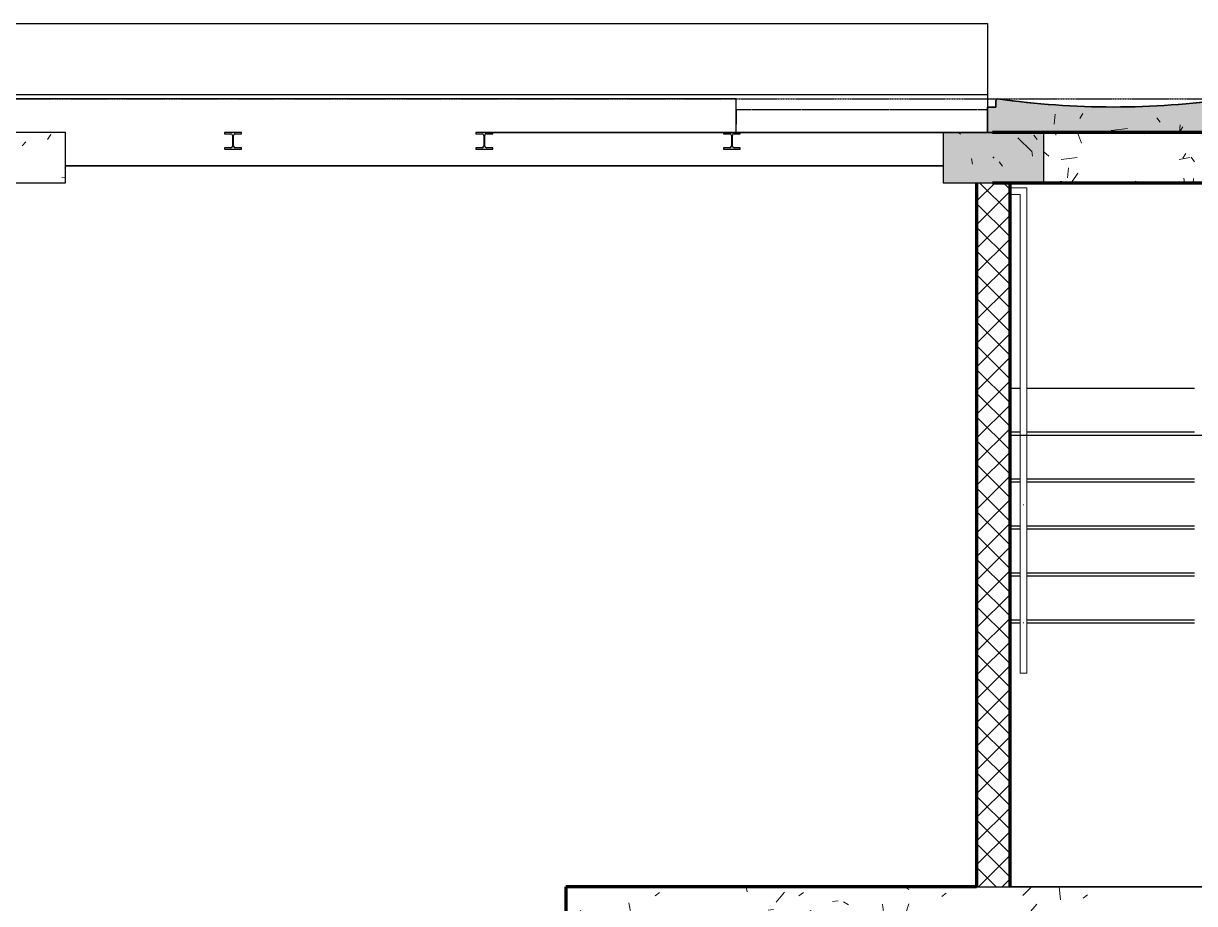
# Model space of a CAD drawing. Header units: millimetres. Extents: x -4391136 to -1798569, y -886572 to -291056.
# Drawn here: x -2130345 to -2123360, y -360033 to -354783 of the extents above; entities that cross this region are included whole.
import ezdxf

# ---------------------------------------------------------------- set-up
doc = ezdxf.new("R2010")
doc.units = ezdxf.units.MM
doc.linetypes.add('Xref-C-1-PP17-AR-2214-01-B$0$DPA_Grid _ Level 100', pattern=[10, 5.5, -1.6, 1.3, -1.6])
doc.linetypes.add('Xref-C-1-PP17-AR-2214-01-B$0$Hidden', pattern=[7.143800000000001, 4.7625, -2.3813])
doc.layers.add('000 - 0_HIDE_OBJ_FRAMING_DEF_DIMS', color=250, linetype='Continuous', plot=False)
for name, color, linetype in [('000 - CONCRETE_COL_CUT_COLOR_1', 1, 'Continuous'), ('000 - CONCRETE_COL_HATCH_', 251, 'Continuous'), ('000 - CONCRETE_COL_WIPEOUT_', 250, 'Continuous'), ('000 - EXISTING_COLUMN_CUT_COLOR_5', 5, 'Continuous'), ('000 - EXISTING_CONCRETE_CUT_COLOR_5', 5, 'Continuous'), ('000 - EXISTING_PRECAST_CUT_COLOR_4', 4, 'Continuous'), ('_PP-Dim', 1, 'Continuous'), ('Xref-C-1-PP17-AR-2214-01-B$0$A-COLS', 251, 'Continuous'), ('Xref-C-1-PP17-AR-2214-01-B$0$A-COLS-E', 251, 'Continuous'), ('Xref-C-1-PP17-AR-2214-01-B$0$A-DETL-MBND', 251, 'Xref-C-1-PP17-AR-2214-01-B$0$Hidden'), ('Xref-C-1-PP17-AR-2214-01-B$0$A-FLOR-E', 251, 'Continuous'), ('Xref-C-1-PP17-AR-2214-01-B$0$A-FLOR-HRAL', 251, 'Continuous'), ('Xref-C-1-PP17-AR-2214-01-B$0$A-GLAZ-CURT', 251, 'Continuous'), ('Xref-C-1-PP17-AR-2214-01-B$0$A-ROOF', 251, 'Continuous'), ('Xref-C-1-PP17-AR-2214-01-B$0$A-ROOF-OTLN', 251, 'Continuous'), ('Xref-C-1-PP17-AR-2214-01-B$0$A-Wall', 251, 'Continuous'), ('Xref-C-1-PP17-AR-2214-01-B$0$A-WALL-PATT', 251, 'Continuous'), ('Xref-C-1-PP17-AR-2214-01-B$0$I-WALL-E', 251, 'Continuous'), ('Xref-C-1-PP17-AR-2214-01-B$0$S-BEAM', 251, 'Continuous'), ('Xref-C-1-PP17-AR-2214-01-B$0$S-COLS', 251, 'Continuous'), ('Xref-C-1-PP17-AR-2214-01-B$0$S-COLS-E', 251, 'Continuous'), ('Xref-C-1-PP17-AR-2214-01-B$0$S-STRS-E', 251, 'Continuous'), ('Xref-C-1-PP17-AR-2214-01-B$0$WALL-E', 251, 'Continuous')]:
    doc.layers.add(name, color=color, linetype=linetype)

# ---------------------------------------------------------------- blocks, each defined once
blk = doc.blocks.new('Xref-C-1-PP17-AR-2214-01-B$0$DPA_Curved type B - Curved Type B-V74-ENTRANCE 2 - LOWER ROOF FLOOR PLAN01-flat-3')
at = {"layer": 'Xref-C-1-PP17-AR-2214-01-B$0$A-GLAZ-CURT'}
for p, q in [((0, -750), (0, 750)), ((0, 750), (0, -750))]:
    blk.add_line(p, q, dxfattribs=at)
blk = doc.blocks.new('Xref-C-1-PP17-AR-2214-01-B$0$DPA_Curved type A - Curved Type A-31239844-ENTRANCE 2 - LOWER ROOF FLOOR PLAN01-flat-1')
at = {"layer": 'Xref-C-1-PP17-AR-2214-01-B$0$A-GLAZ-CURT', "lineweight": 9}
h = blk.add_hatch(dxfattribs=at)
h.set_pattern_fill('ACET-2D-FP_34', color=256, angle=90, style=0, pattern_type=2)
h.set_pattern_definition([(49.99999999999999, (2739942.745000001, 506333.3970000008), (-459.0337474724126, 385.1750482020262), [76.2, -838.2]), (355, (2739942.745000001, 506333.3970000008), (65.28252745750682, 746.1827032957547), [60.96000000000002, -670.5600000000001]), (100.451, (2740003.473000001, 506328.0840000007), (-693.3830033246076, -127.8976821547151), [64.76000000000005, -712.3600000000005]), (46.18400000000002, (2739942.745000001, 506536.5970000007), (-648.57248621923, 622.3064181256742), [114.3, -1257.299999999999]), (96.63599999999998, (2740033.104, 506522.5830000007), (-1050.534318683824, -122.2199233656637), [97.14000000000117, -1068.540000000013]), (351.184, (2739942.745000001, 506536.5970000007), (172.1971373415032, 1110.274966525139), [91.44000000000007, -1005.840000000001]), (21.00000000000002, (2740044.345000001, 506485.7970000007), (-214.7433929342338, 559.4256646482162), [76.20000000000027, -838.2000000000031]), (326, (2740044.345000001, 506485.7970000007), (418.8539380654042, 620.9765000836201), [60.95999999999974, -670.559999999997]), (71.45100000000002, (2740094.883, 506451.7080000007), (-668.4524660190125, 224.2969172171013), [64.75999999999986, -712.3599999999984]), (37.50000000000001, (2739942.745000001, 506333.3970000008), (-158.7692420154775, 206.9121046213362), [33.528, -628.904, 33.528, -1320.292]), (37.50000000000001, (2739942.745000001, 506333.3970000008), (-158.7692420154775, 206.9121046213362), [-695.96, -647.192, 33.528, -639.572]), (7.499999999999995, (2739942.745000001, 506333.3970000008), (-47.30360574389218, 359.3065578758988), [33.52799999999999, -354.5839999999999, 33.52799999999999, -870.204]), (7.499999999999995, (2739942.745000001, 506333.3970000008), (-47.30360574389218, 359.3065578758988), [-421.64, -613.6639999999999, 33.52799999999999, -223.012]), (327.5, (2739716.177, 506333.3970000008), (146.1911639370438, 229.474161533996), [33.52800000000036, -220.4720000000024, -1844.04000000002]), (327.5, (2739716.177, 506333.3970000008), (146.1911639370438, 229.474161533996), [-254.0000000000028, 33.52800000000036, -758.9520000000082, -1051.560000000011]), (327.5, (2739716.177, 506333.3970000008), (146.1911639370438, 229.474161533996), [-1046.480000000011, 33.52800000000036, -1018.032000000011]), (317.5, (2739614.577000001, 506333.3970000008), (321.0978918266118, 350.4168590258025), [33.52799999999964, -296.6719999999968, 33.52799999999964, -1239.519999999987]), (317.5, (2739614.577000001, 506333.3970000008), (321.0978918266118, 350.4168590258025), [-363.7279999999961, -492.7599999999947, 33.52799999999964, -713.2319999999922])])
h.paths.add_polyline_path([(-150.000000002794, -728.9238999779336), (-150.000000002794, -750.0000000005239), (-2.793967723846436e-09, -750.0000000005239), (-2.793967723846436e-09, 749.9999999995343), (-150.000000002794, 749.9999999995343), (-150.000000002794, 700.0000000001164), (-190.0000000032596, 700.0000000001164), (-200.000000002794, 689.9999999992433), (-173.054624767974, 460.8418313420843), (-156.8637420539744, 230.6736866612919), (-151.4628356266767, -1.629814505577087e-09), (-156.8637420539744, -230.6736866644351), (-173.054624767974, -460.8418313452275), (-200.000000002794, -690.0000000023865), (-190.0000000032596, -700.0000000001746), (-150.000000002794, -700.0000000001746)])
at = {"layer": 'Xref-C-1-PP17-AR-2214-01-B$0$A-GLAZ-CURT', "lineweight": 35}
for p, q in [((-190, 700.0000000005821), (-200, 689.9999999997672)), ((-150, 700.0000000005821), (-190, 700.0000000005821)), ((0, 750), (-150, 750)), ((-150, 750), (-150, 700.0000000005821)), ((0, -750), (0, 750)), ((-200, -690.0000000018626), (-190, -699.999999999709)), ((-190, -699.999999999709), (-150, -699.999999999709)), ((-150, -699.999999999709), (-150, -750)), ((-150, -750), (0, -750))]:
    blk.add_line(p, q, dxfattribs=at)
blk.add_arc((-5080.220649064053, -4.656612873077393e-10), 4928.757813440439, 351.9524601037301, 8.047539896269834, dxfattribs=at)
blk = doc.blocks.new('Xref-C-1-PP17-AR-2214-01-B$0$DPA-AR_Rectangular - 300x600-29835788-ENTRANCE 2 - LOWER ROOF FLOOR PLAN01-flat-1')
at = {"layer": 'Xref-C-1-PP17-AR-2214-01-B$0$A-COLS-E', "lineweight": 9}
h = blk.add_hatch(dxfattribs=at)
h.set_pattern_fill('ACET-2D-FP_32', color=256, style=0, pattern_type=2)
h.set_pattern_definition([(49.99999999999999, (2739792.745, 507048.947), (-459.0337474724126, 385.1750482020263), [76.2, -838.2]), (355, (2739792.745, 507048.947), (65.2825274575068, 746.1827032957545), [60.96, -670.56]), (100.451, (2739853.473, 507043.634), (-693.3830033246074, -127.8976821547151), [64.76000000000003, -712.3600000000004]), (46.184, (2739792.745, 507252.1470000001), (-648.5724862192296, 622.3064181256746), [114.3, -1257.299999999999]), (96.63599999999998, (2739883.104, 507238.133), (-1050.534318683824, -122.2199233656631), [97.14000000000112, -1068.540000000012]), (351.184, (2739792.745, 507252.1470000001), (172.1971373415032, 1110.274966525139), [91.44000000000005, -1005.840000000001]), (21, (2739894.345, 507201.347), (-214.7433929342337, 559.4256646482164), [76.20000000000026, -838.2000000000029]), (326, (2739894.345, 507201.347), (418.8539380654042, 620.9765000836203), [60.95999999999972, -670.5599999999969]), (71.45100000000001, (2739944.883, 507167.258), (-668.4524660190125, 224.2969172171013), [64.75999999999985, -712.3599999999983]), (37.50000000000001, (2739792.745, 507048.947), (-158.7692420154774, 206.9121046213362), [33.528, -628.904, 33.528, -1320.292]), (37.50000000000001, (2739792.745, 507048.947), (-158.7692420154774, 206.9121046213362), [-695.96, -647.192, 33.528, -639.572]), (7.499999999999999, (2739792.745, 507048.947), (-47.30360574389223, 359.3065578758984), [33.528, -354.584, 33.528, -870.204]), (7.499999999999999, (2739792.745, 507048.947), (-47.30360574389223, 359.3065578758984), [-421.64, -613.664, 33.528, -223.012]), (327.5, (2739566.177, 507048.947), (146.1911639370438, 229.474161533996), [33.52800000000035, -220.4720000000024, 33.52800000000035, -1810.512000000019]), (327.5, (2739566.177, 507048.947), (146.1911639370438, 229.474161533996), [-287.5280000000031, -758.9520000000081, 33.52800000000035, -1018.032000000011]), (317.5, (2739464.577, 507048.947), (321.0978918266117, 350.4168590258024), [33.52799999999964, -296.6719999999968, 33.52799999999964, -1239.519999999987]), (317.5, (2739464.577, 507048.947), (321.0978918266117, 350.4168590258024), [-363.7279999999961, -492.7599999999948, 33.52799999999964, -713.2319999999924])])
h.paths.add_polyline_path([(-146.0658761691302, -300.0000000005239), (10.4625947070308, -300.0000000005239), (149.9999999967404, -300.0000000005239), (149.9999999967404, 299.9999999994761), (-150.0000000032596, 299.9999999994761), (-150.0000000032596, -300.0000000005239)])
at = {"layer": 'Xref-C-1-PP17-AR-2214-01-B$0$A-COLS'}
for p, q in [((150, 300), (-150, 300)), ((-150, 300), (-150, -300)), ((150, -300), (150, 300)), ((-150, -300), (150, -300))]:
    blk.add_line(p, q, dxfattribs=at)
blk = doc.blocks.new('Xref-C-1-PP17-AR-2214-01-B$0$H-Wide Flange-Column - H100x100x17_2-V91-ENTRANCE 2 - LOWER ROOF FLOOR PLAN01-flat-1')
at = {"layer": 'Xref-C-1-PP17-AR-2214-01-B$0$S-COLS-E', "lineweight": 9}
h = blk.add_hatch(dxfattribs=at)
h.set_pattern_fill('ACET-2D-FP_48', color=256, angle=269.9999999999411, style=0, pattern_type=2)
h.set_pattern_definition([(44.99999999994104, (2739892.745000527, 511583.7629971809), (-251.4471713896776, 251.4471713901951), []), (44.99999999994104, (2739892.745000527, 511964.7629971809), (-251.4471713896776, 251.4471713901951), [])])
h.paths.add_polyline_path([(41.99999999720603, -50.00000000058208), (49.99999999720603, -50.00000000058208), (49.99999999720603, 49.99999999941792), (41.99999999720603, 49.99999999941792), (41.99999999720603, 12.99999999941792), (39.07106780912727, 5.928932187554892), (31.99999999720603, 2.999999999417923), (-32.00000000279397, 2.999999999476131), (-39.07106781471521, 5.9289321876131), (-42.00000000279397, 12.99999999947613), (-42.00000000279397, 49.99999999947613), (-50.00000000279397, 49.99999999953434), (-50.00000000279397, -50.00000000046566), (-42.00000000279397, -50.00000000052387), (-42.00000000279397, -13.00000000052387), (-39.07106781471521, -5.928932188660838), (-32.00000000279397, -3.000000000523869), (31.99999999720603, -3.000000000582077), (39.07106780912727, -5.928932188719045), (41.99999999720603, -13.00000000058208)])
at = {"layer": 'Xref-C-1-PP17-AR-2214-01-B$0$S-COLS'}
for p, q in [((-42, 50.00000000005821), (-50, 50.00000000005821)), ((-50, 50.00000000005821), (-50, -49.99999999994179)), ((-42, 13.00000000005821), (-42, 50.00000000005821)), ((32, 2.999999999941792), (-32, 3.000000000058208)), ((50, 49.99999999994179), (42, 49.99999999994179)), ((42, 49.99999999994179), (42, 12.99999999994179)), ((50, -50.00000000005821), (50, 49.99999999994179)), ((-50, -49.99999999994179), (-42, -49.99999999994179)), ((-42, -49.99999999994179), (-42, -12.99999999994179)), ((-32, -2.999999999941792), (32, -3.000000000058208)), ((42, -13.00000000005821), (42, -50.00000000005821)), ((42, -50.00000000005821), (50, -50.00000000005821))]:
    blk.add_line(p, q, dxfattribs=at)
for centre, radius, start, end in [((-32, 13.00000000005821), 9.999999999999991, 180, 270), ((32, 12.99999999994179), 10.00000000000001, 270, 0), ((-32, -12.99999999994179), 10.00000000000001, 90, 180), ((32, -13.00000000005821), 9.999999999999991, 0, 90)]:
    blk.add_arc(centre, radius, start, end, dxfattribs=at)
blk = doc.blocks.new('Xref-C-1-PP17-AR-2214-01-B$0$H-Wide Flange-Column - H100x100x17_2-V90-ENTRANCE 2 - LOWER ROOF FLOOR PLAN01-flat-1')
at = {"layer": 'Xref-C-1-PP17-AR-2214-01-B$0$S-COLS-E', "lineweight": 9}
h = blk.add_hatch(dxfattribs=at)
h.set_pattern_fill('ACET-2D-FP_47', color=256, angle=89.99999999993955, style=0, pattern_type=2)
h.set_pattern_definition([(44.99999999993954, (2739892.745000537, 508608.7629971096), (-251.447171389671, 251.4471713902016), []), (44.99999999993954, (2739892.745000537, 508989.7629971096), (-251.447171389671, 251.4471713902017), [])])
h.paths.add_polyline_path([(41.99999999674037, -50.00000000052387), (49.99999999674037, -50.00000000058208), (49.99999999674037, 49.99999999941792), (41.99999999674037, 49.99999999941792), (41.99999999674037, 12.99999999947613), (39.07106780866161, 5.9289321876131), (31.99999999674037, 2.999999999476131), (-32.00000000325963, 2.999999999534339), (-39.07106781518087, 5.928932187671307), (-42.00000000325963, 12.99999999953434), (-42.00000000325963, 49.99999999953434), (-50.00000000325963, 49.99999999953434), (-50.00000000325963, -50.00000000046566), (-42.00000000325963, -50.00000000046566), (-42.00000000325963, -13.00000000046566), (-39.07106781518087, -5.92893218860263), (-32.00000000325963, -3.000000000465661), (31.99999999674037, -3.000000000523869), (39.07106780866161, -5.928932188660838), (41.99999999674037, -13.00000000052387)])
at = {"layer": 'Xref-C-1-PP17-AR-2214-01-B$0$S-COLS'}
for p, q in [((-50, 50.00000000005821), (-50, -49.99999999994179)), ((-42, 50.00000000005821), (-50, 50.00000000005821)), ((-42, 13.00000000005821), (-42, 50.00000000005821)), ((32, 2.999999999941792), (-32, 3.000000000058208)), ((50, 49.99999999994179), (42, 49.99999999994179)), ((42, 49.99999999994179), (42, 12.99999999994179)), ((50, -50.00000000005821), (50, 49.99999999994179)), ((-50, -49.99999999994179), (-42, -49.99999999994179)), ((-42, -49.99999999994179), (-42, -12.99999999994179)), ((-32, -2.999999999941792), (32, -3.000000000058208)), ((42, -13.00000000005821), (42, -50.00000000005821)), ((42, -50.00000000005821), (50, -50.00000000005821))]:
    blk.add_line(p, q, dxfattribs=at)
for centre, radius, start, end in [((-32, 13.00000000005821), 9.99999999999999, 180, 270), ((32, 12.99999999994179), 10.00000000000001, 270, 0), ((-32, -12.99999999994179), 10.00000000000001, 90, 180), ((32, -13.00000000005821), 9.99999999999999, 0, 90)]:
    blk.add_arc(centre, radius, start, end, dxfattribs=at)
blk = doc.blocks.new('Xref-C-1-PP17-AR-2214-01-B$0$H-Wide Flange-Column - H100x100x17_2-V89-ENTRANCE 2 - LOWER ROOF FLOOR PLAN01-flat-1')
at = {"layer": 'Xref-C-1-PP17-AR-2214-01-B$0$S-COLS-E', "lineweight": 9}
h = blk.add_hatch(dxfattribs=at)
h.set_pattern_fill('ACET-2D-FP_46', color=256, angle=89.99999999994053, style=0, pattern_type=2)
h.set_pattern_definition([(44.99999999994052, (2739892.74500053, 510085.1369971559), (-251.4471713896752, 251.4471713901974), []), (44.99999999994052, (2739892.74500053, 510466.1369971559), (-251.4471713896752, 251.4471713901974), [])])
h.paths.add_polyline_path([(41.99999999720603, -50.00000000058208), (49.99999999720603, -50.00000000058208), (49.99999999720603, 49.99999999941792), (41.99999999720603, 49.99999999941792), (41.99999999720603, 12.99999999941792), (39.07106780912727, 5.928932187554892), (31.99999999720603, 2.999999999417923), (-32.00000000279397, 2.999999999534339), (-39.07106781471521, 5.928932187671307), (-42.00000000279397, 12.99999999953434), (-42.00000000279397, 49.99999999953434), (-50.00000000279397, 49.99999999953434), (-50.00000000279397, -50.00000000046566), (-42.00000000279397, -50.00000000046566), (-42.00000000279397, -13.00000000046566), (-39.07106781471521, -5.92893218860263), (-32.00000000279397, -3.000000000465661), (31.99999999720603, -3.000000000582077), (39.07106780912727, -5.928932188719045), (41.99999999720603, -13.00000000058208)])
at = {"layer": 'Xref-C-1-PP17-AR-2214-01-B$0$S-COLS'}
for p, q in [((-50, 50.00000000005821), (-50, -49.99999999994179)), ((-42, 50.00000000005821), (-50, 50.00000000005821)), ((-42, 13.00000000005821), (-42, 50.00000000005821)), ((32, 2.999999999941792), (-32, 3.000000000058208)), ((50, 49.99999999994179), (42, 49.99999999994179)), ((42, 49.99999999994179), (42, 12.99999999994179)), ((50, -50.00000000005821), (50, 49.99999999994179)), ((-50, -49.99999999994179), (-42, -49.99999999994179)), ((-42, -49.99999999994179), (-42, -12.99999999994179)), ((-32, -2.999999999941792), (32, -3.000000000058208)), ((42, -13.00000000005821), (42, -50.00000000005821)), ((42, -50.00000000005821), (50, -50.00000000005821))]:
    blk.add_line(p, q, dxfattribs=at)
for centre, radius, start, end in [((-32, 13.00000000005821), 9.99999999999999, 180, 270), ((32, 12.99999999994179), 10.00000000000001, 270, 0), ((-32, -12.99999999994179), 10.00000000000001, 90, 180), ((32, -13.00000000005821), 9.99999999999999, 0, 90)]:
    blk.add_arc(centre, radius, start, end, dxfattribs=at)
blk = doc.blocks.new('Xref-C-1-PP17-AR-2214-01-B$0$DPA_Curved type A - Curved Type A-V75-ENTRANCE 2 - LOWER ROOF FLOOR PLAN01-flat-1')
at = {"layer": 'Xref-C-1-PP17-AR-2214-01-B$0$A-GLAZ-CURT'}
for p, q in [((-127, 750), (-135.7571315360256, 750)), ((-135.7571315360256, 750), (-127, 750)), ((0, -750), (0, 750)), ((0, 750), (0, -750))]:
    blk.add_line(p, q, dxfattribs=at)
blk = doc.blocks.new('Xref-C-1-PP17-AR-2214-01-B$0$Handrail Type - Handrail_Internal_-V98-ENTRANCE 2 - LOWER ROOF FLOOR PLAN01-flat-1')
at = {"layer": 'Xref-C-1-PP17-AR-2214-01-B$0$A-FLOR-HRAL', "lineweight": 9}
for p, q in [((-2739612.744708745, -506848.9466707954), (-2739612.744708745, -506948.9466707954)), ((-2738137.744708745, -506848.9466707954), (-2739612.744708745, -506848.9466707954)), ((-2739572.744708746, -506888.9466707954), (-2739572.744708746, -506948.9466707954)), ((-2738137.744708745, -506888.9466707954), (-2739572.744708746, -506888.9466707954)), ((-2737017.744708746, -506848.9466707954), (-2738137.744708745, -506848.9466707954)), ((-2737017.744708746, -506888.9466707954), (-2738137.744708745, -506888.9466707954)), ((-2736717.744708745, -506848.9466707954), (-2737017.744708746, -506848.9466707954)), ((-2736717.744708745, -506888.9466707954), (-2737017.744708746, -506888.9466707954)), ((-2736717.744708745, -506888.9466707954), (-2736717.744708745, -506848.9466707954)), ((-2739572.744708746, -506948.9466707954), (-2739612.744708745, -506948.9466707954))]:
    blk.add_line(p, q, dxfattribs=at)
blk = doc.blocks.new('Xref-C-1-PP17-AR-2214-01-B$0$Handrail Type - Handrail_Internal_-30607385-ENTRANCE 2 - LOWER ROOF FLOOR PLAN01-flat-1')
at = {"layer": 'Xref-C-1-PP17-AR-2214-01-B$0$A-FLOR-HRAL', "lineweight": 9}
for p, q in [((-2737023.480633277, -506848.946670796), (-2737759.480633277, -506848.946670796)), ((-2737759.480633277, -506888.946670796), (-2737023.480633277, -506888.946670796)), ((-2737721.951430089, -506871.0372400608), (-2737721.951430089, -506866.8561015301)), ((-2736717.744708748, -506848.9466707959), (-2737023.480633277, -506848.9466707959)), ((-2737023.480633277, -506888.946670796), (-2736717.744708748, -506888.946670796)), ((-2736717.744708745, -506849.6281542697), (-2736717.744708745, -506888.2651873212)), ((-2736717.744708745, -506888.2651873212), (-2736717.744708745, -506849.6281542697))]:
    blk.add_line(p, q, dxfattribs=at)
blk.add_lwpolyline([(-2737017.772790028, -506866.9643180949), (-2737017.772790028, -506866.9643180949, -0.0144252779932895), (-2737017.773794089, -506870.9285098599)], format="xyb", dxfattribs=at)
blk = doc.blocks.new('Xref-C-1-PP17-AR-2214-01-B$0$DPA-AR_Rectangular - 300x700-29835911-ENTRANCE 2 - LOWER ROOF FLOOR PLAN01-flat-1')
at = {"layer": 'Xref-C-1-PP17-AR-2214-01-B$0$A-COLS-E', "lineweight": 9}
h = blk.add_hatch(dxfattribs=at)
h.set_pattern_fill('ACET-2D-FP_23', color=256, style=0, pattern_type=2)
h.set_pattern_definition([(49.99999999999999, (2739792.745, 512933.947), (-459.0337474724126, 385.1750482020263), [76.2, -838.2]), (355, (2739792.745, 512933.947), (65.2825274575068, 746.1827032957545), [60.96, -670.56]), (100.451, (2739853.473, 512928.634), (-693.3830033246074, -127.8976821547151), [64.76000000000003, -712.3600000000004]), (46.184, (2739792.745, 513137.1470000001), (-648.5724862192296, 622.3064181256746), [114.3, -1257.299999999999]), (96.63599999999998, (2739883.104, 513123.133), (-1050.534318683824, -122.2199233656631), [97.14000000000112, -1068.540000000012]), (351.184, (2739792.745, 513137.1470000001), (172.1971373415032, 1110.274966525139), [91.44000000000005, -1005.840000000001]), (21, (2739894.345, 513086.347), (-214.7433929342337, 559.4256646482164), [76.20000000000026, -838.2000000000029]), (326, (2739894.345, 513086.347), (418.8539380654042, 620.9765000836203), [60.95999999999972, -670.5599999999969]), (71.45100000000001, (2739944.883, 513052.258), (-668.4524660190125, 224.2969172171013), [64.75999999999985, -712.3599999999983]), (37.50000000000001, (2739792.745, 512933.947), (-158.7692420154774, 206.9121046213362), [33.528, -628.904, 33.528, -1320.292]), (37.50000000000001, (2739792.745, 512933.947), (-158.7692420154774, 206.9121046213362), [-695.96, -647.192, 33.528, -639.572]), (7.499999999999999, (2739792.745, 512933.947), (-47.30360574389223, 359.3065578758984), [33.528, -354.584, 33.528, -870.204]), (7.499999999999999, (2739792.745, 512933.947), (-47.30360574389223, 359.3065578758984), [-421.64, -613.664, 33.528, -223.012]), (327.5, (2739566.177, 512933.947), (146.1911639370438, 229.474161533996), [33.52800000000035, -220.4720000000024, 33.52800000000035, -1810.512000000019]), (327.5, (2739566.177, 512933.947), (146.1911639370438, 229.474161533996), [-287.5280000000031, -758.9520000000081, 33.52800000000035, -1018.032000000011]), (317.5, (2739464.577, 512933.947), (321.0978918266117, 350.4168590258024), [33.52799999999964, -296.6719999999968, 33.52799999999964, -1239.519999999987]), (317.5, (2739464.577, 512933.947), (321.0978918266117, 350.4168590258024), [-363.7279999999961, -492.7599999999948, 33.52799999999964, -713.2319999999924])])
h.paths.add_polyline_path([(-150.0000000032596, -350.0000000005821), (-146.0658761691302, -350.0000000005821), (149.9999999967404, -350.0000000005821), (149.9999999967404, 349.9999999994179), (-150.0000000032596, 349.9999999994179)])
at = {"layer": 'Xref-C-1-PP17-AR-2214-01-B$0$A-COLS'}
for p, q in [((150, 350), (-150, 350)), ((-150, 350), (-150, -350)), ((150, -350), (150, 350)), ((-150, -350), (150, -350))]:
    blk.add_line(p, q, dxfattribs=at)
blk = doc.blocks.new('*U2738')
at = {"layer": '000 - CONCRETE_COL_HATCH_'}
h = blk.add_hatch(dxfattribs=at)
h.set_pattern_fill('AR-CONC', color=256, scale=0.5)
h.set_pattern_definition([(49.99999999999999, (0, 0), (3.586300913003767, -0.3137606749129755), [0.375, -4.125]), (355, (0, 0), (-0.693756668065, 3.760960668500059), [0.3, -3.3]), (100.45144446, (0.298858405, -0.02614672), (2.89254423363556, 3.447199954843147), [0.3187009599999999, -3.505710559999999]), (46.18420000000001, (0, 1), (5.336206653357862, -0.8275964039653827), [0.5625, -6.1875]), (96.63563549, (0.444683725, 0.931033465), (4.673309728371142, 4.870593003872752), [0.47805171, -5.258568799999999]), (351.1841639899999, (0, 1), (4.673309725273866, 4.870593001349951), [0.45, -4.950000005]), (21, (0.5, 0.75), (2.984535260592308, -2.013094453326694), [0.375, -4.125]), (326.0000000000001, (0.5, 0.75), (1.216576659607909, 3.625750225234265), [0.3, -3.3]), (71.45144474, (0.74871127, 0.58224213), (4.201111883649856, 1.612655764031769), [0.31870095, -3.50571056]), (37.50000000000001, (0, 0), (0.06079927658645334, 1.664469269156557), [0, -3.26, 0, -3.35, 0, -3.3125]), (7.499999999999999, (0, 0), (1.315347687210743, 1.972058559411801), [0, -1.91, 0, -3.185, 0, -1.2625]), (327.5, (-1.115, 0), (2.669112180862045, -0.1127743586718988), [0, -1.25, 0, -3.9, 0, -5.175]), (317.5, (-1.615, 0), (2.915930846711931, 0.5005249116615886), [0, -1.625, 0, -2.59, 0, -3.675])])
h.paths.add_polyline_path([(-300.0000000002328, -150.0000000016303), (300.0000000002328, -150.0000000016303), (300.0000000002328, 150.0000000016294), (-300.0000000002328, 150.0000000016294)])
blk.add_point((0, -4.547473508864641e-13))
at = {"layer": '000 - EXISTING_COLUMN_CUT_COLOR_5'}
blk.add_lwpolyline([(-300.0000000002328, -150.0000000016303), (300.0000000002328, -150.0000000016303), (300.0000000002328, 150.0000000016294), (-300.0000000002328, 150.0000000016294)], close=True, dxfattribs=at)
blk = doc.blocks.new('*U2742')
at = {"layer": '000 - CONCRETE_COL_HATCH_'}
h = blk.add_hatch(dxfattribs=at)
h.set_pattern_fill('AR-CONC', color=256, scale=0.04)
h.set_pattern_definition([(49.99999999999999, (-115500.0000000017, -843987.3138813948), (7.28738675984016, -0.6375634215561234), [0.762, -8.382000000000001]), (355, (-115500.0000000017, -843987.3138813948), (-1.409736856998774, 7.642273809561406), [0.6096, -6.7056233668]), (100.4514447, (-115499.3927197217, -843987.3670115347), (5.877649883614131, 7.004710076487804), [0.6476003519999999, -7.123609783999998]), (46.18420000000001, (-115500.0000000017, -843985.2818813948), (10.8431616356852, -1.681693117309086), [1.143, -12.573]), (96.63555760999992, (-115499.0964040017, -843985.4220213948), (9.49616536206012, 9.897044983908861), [0.9714009256, -10.6854243264]), (351.1841511700001, (-115500.0000000017, -843985.2818813948), (9.496165362599081, 9.897044983421306), [0.9143986828, -10.0583892768]), (21, (-115498.9840000017, -843985.7898813948), (6.064575650765299, -4.090607927483505), [0.762, -8.382000000000001]), (326.0000000000001, (-115498.9840000017, -843985.7898813948), (2.472081133905883, 7.367518644892771), [0.6096, -6.7056]), (71.45144499999999, (-115498.4786186977, -843986.1307653908), (8.536656771148646, 3.27691075543621), [0.6476003520000001, -7.123597503999999]), (37.50000000000001, (-115500.0000000017, -843987.3138813948), (0.1235441300236727, 3.382201554926124), [0, -6.62432, 0, -6.807200000000001, 0, -6.731000000000001]), (7.499999999999999, (-115500.0000000017, -843987.3138813948), (2.67278650041223, 4.00722299272478), [0, -3.88112, 0, -6.47192, 0, -2.5654]), (327.5, (-115502.2656800017, -843987.3138813948), (5.423623806674856, -0.2291497597069377), [0, -2.54, 0, -7.9248, 0, -10.5156]), (317.5, (-115503.2816800017, -843987.3138813948), (5.925167255440722, 1.017059641333321), [0, -3.302, 0, -5.26288, 0, -7.4676])])
h.paths.add_polyline_path([(-1.667805984044525e-10, 1.091393642127514e-11), (0, 300), (-99.99999999906868, 300), (-99.99999999906868, 380), (-120.0000000307336, 400.0000000298023), (-394.6910346783698, 365.090032074484), (-670.2542316336185, 337.9092267079977), (-946.4721514284611, 318.479031635914), (-1223.126840339042, 306.8147785334149), (-1500.000000000931, 302.9256712471833), (-1776.87315966282, 306.8147785334149), (-2053.527848573402, 318.479031635914), (-2329.745768368244, 337.9092267079977), (-2605.308965323493, 365.090032074484), (-2879.999999973923, 400.0000000300352), (-2899.999999999069, 380), (-2899.999999999069, 300), (-3000, 300), (-3000, 0)])
at = {"layer": '000 - CONCRETE_COL_CUT_COLOR_1', "color": 0, "lineweight": -2}
blk.add_lwpolyline([(-1.667805984044525e-10, 1.091393642127514e-11), (0, 300), (-99.99999999906868, 300), (-99.99999999906868, 380), (-120.0000000307336, 400.0000000298023), (-394.6910346783698, 365.090032074484), (-670.2542316336185, 337.9092267079977), (-946.4721514284611, 318.479031635914), (-1223.126840339042, 306.8147785334149), (-1500.000000000931, 302.9256712471833), (-1776.87315966282, 306.8147785334149), (-2053.527848573402, 318.479031635914), (-2329.745768368244, 337.9092267079977), (-2605.308965323493, 365.090032074484), (-2879.999999973923, 400.0000000300352), (-2899.999999999069, 380), (-2899.999999999069, 300), (-3000, 300), (-3000, 0), (-3000, 0), (-3000, 0), (-3000, 0), (-3000, 0), (-3000, 0), (-3000, 0), (-3000, 0), (-3000, 0), (-3000, 0), (-3000, 0), (-3000, 0), (-3000, 0), (-3000.000000000002, 0), (-3000.000000000002, 0), (-3000.000000000002, 0), (-3000, 0), (-3000, 0), (-3000, 0), (-3000, 0), (-3000, 0), (-3000, 0), (-3000, 0), (-3000.000000000002, 0), (-3000, 0), (-3000, 0), (-3000, 0), (-2999.999999999999, 0), (-3000, 0), (-3000, 0)], close=True, dxfattribs=at)
blk = doc.blocks.new('W-1-PP17-ENT2_REV00_20260526-152612_EX_LOPF-1')
at = {"layer": 'Xref-C-1-PP17-AR-2214-01-B$0$A-WALL-PATT', "lineweight": 9}
h = blk.add_hatch(dxfattribs=at)
h.set_pattern_fill('ACET-2D-FP_25', color=256, angle=-89.99999999999999, style=0, pattern_type=2)
h.set_pattern_definition([(315, (496648.9466707949, -2740142.744708746), (70.71067811865474, 70.71067811865478), []), (45, (496648.9466707949, -2740142.744708746), (-70.71067811865478, 70.71067811865474), [])])
h.paths.add_polyline_path([(-10300.00000000233, -499.9999999954016), (-10500.00000000233, -499.9999999954016), (-10500.00000000233, -4699.999999995867), (-10300.00000000233, -4699.999999995867)])
h = blk.add_hatch(dxfattribs=at)
h.set_pattern_fill('ACET-2D-FP_12', color=256, angle=-40.00000000001929, style=0, pattern_type=2)
h.set_pattern_definition([(49.99999999998066, (-8394.749623530079, -4899.999786735105), (-459.033747442358, 385.1750481771305), [76.19999999489092, -838.1999999438001]), (354.9999999999807, (-8394.749623530079, -4899.999786735105), (65.28252746094925, 746.1827033320443), [60.95999999902279, -670.5599999892506]), (100.4509999999806, (-8334.02212549001, -4905.312642071454), (-693.3830033237465, -127.8976821540858), [64.760000009727, -712.360000106997]), (46.18399999998068, (-8394.75019914424, -4696.799605079985), (-648.5724861597413, 622.3064180691725), [114.2999999805889, -1257.299999786477]), (96.63599999998067, (-8304.39000949217, -4710.813687962538), (-1050.53431868169, -122.2199233649302), [97.13999998684996, -1068.539999855349]), (351.1839999999806, (-8394.75019914424, -4696.799605079985), (172.1971373298435, 1110.274966447614), [91.43999999912084, -1005.839999990329]), (20.99999999998068, (-8293.150094295852, -4747.599906405958), (-214.7433929590627, 559.4256647136064), [76.20000000503082, -838.200000055339]), (325.9999999999807, (-8293.150094295852, -4747.599906405958), (418.8539380778092, 620.9765001013877), [60.9599999951956, -670.5599999471516]), (71.45099999998068, (-8242.61204123823, -4781.688312839309), (-668.4524659854361, 224.2969172061419), [64.75999999221385, -712.3599999143522]), (37.49999999998067, (-8394.749623530079, -4899.999786735105), (-158.7692420319073, 206.91210464295), [33.52799999703571, -628.9039999443971, 33.52799999703571, -1320.29199988327]), (37.49999999998067, (-8394.749623530079, -4899.999786735105), (-158.7692420319073, 206.91210464295), [-695.9599999384686, -647.1919999427803, 33.52799999703571, -639.571999943454]), (7.499999999980671, (-8394.749623530079, -4899.999786735105), (-47.30360575212411, 359.3065579393879), [33.52799999999587, -354.5839999999563, 33.52799999999587, -870.203999999893]), (7.499999999980671, (-8394.749623530079, -4899.999786735105), (-47.30360575212411, 359.3065579393879), [-421.6399999999481, -613.6639999999245, 33.52799999999587, -223.0119999999726]), (327.4999999999807, (-8621.318079446442, -4900.000574928301), (146.1911639366298, 229.4741615331733), [33.52800000003585, -220.4720000002358, 33.52800000003585, -1810.512000001937]), (327.4999999999807, (-8621.318079446442, -4900.000574928301), (146.1911639366298, 229.4741615331733), [-287.5280000003075, -758.9520000008117, 33.52800000003585, -1018.032000001089]), (317.4999999999807, (-8722.917848880403, -4900.000479713606), (321.0978918577311, 350.4168590595947), [33.52800000457609, -296.6720000404915, 33.52800000457609, -1239.520000169177]), (317.4999999999807, (-8722.917848880403, -4900.000479713606), (321.0978918577311, 350.4168590595947), [-363.7280000496437, -492.7600000672547, 33.52800000457609, -713.2320000973459])])
h.paths.add_polyline_path([(-12950.00000000233, -4699.999999995867), (-12950.00000000233, -4899.999999996799), (-3839.500000002328, -4899.999999996799), (-3839.500000002328, -4699.999999995867)])
at = {"layer": 'Xref-C-1-PP17-AR-2214-01-B$0$S-BEAM', "lineweight": 9}
h = blk.add_hatch(dxfattribs=at)
h.set_pattern_fill('ACET-2D-FP_33', color=256, angle=-89.99999999999999, style=0, pattern_type=2)
h.set_pattern_definition([(320, (496648.9466707949, -2740142.744708746), (385.1750482020262, 459.0337474724129), [76.20000000000002, -838.2000000000003]), (265, (496648.9466707949, -2740142.744708746), (746.1827032957547, -65.28252745750656), [60.96000000000002, -670.5600000000001]), (10.45099999999999, (496643.6336707948, -2740203.472708746), (-127.8976821547153, 693.3830033246076), [64.76000000000005, -712.3600000000005]), (316.184, (496852.146670795, -2740142.744708746), (622.3064181256744, 648.57248621923), [114.3, -1257.3]), (6.635999999999979, (496838.1326707951, -2740233.104708746), (-122.2199233656635, 1050.534318683824), [97.14000000000111, -1068.540000000012]), (261.184, (496852.146670795, -2740142.744708746), (1110.274966525139, -172.1971373415029), [91.44000000000007, -1005.840000000001]), (291, (496801.3466707948, -2740244.344708746), (559.4256646482165, 214.743392934234), [76.20000000000027, -838.2000000000031]), (236, (496801.3466707948, -2740244.344708746), (620.9765000836205, -418.8539380654042), [60.95999999999974, -670.559999999997]), (341.451, (496767.2586707948, -2740294.882708746), (224.2969172171012, 668.4524660190126), [64.75999999999986, -712.3599999999984]), (307.5, (496648.9466707949, -2740142.744708746), (206.9121046213362, 158.7692420154775), [33.52799999999998, -628.9039999999997, 33.52799999999998, -647.1919999999997, -673.0999999999997]), (307.5, (496648.9466707949, -2740142.744708746), (206.9121046213362, 158.7692420154775), [-1343.151999999999, 33.52799999999998, -639.5719999999997]), (277.5, (496648.9466707949, -2740142.744708746), (359.3065578758985, 47.30360574389236), [33.52800000000001, -354.5840000000001, 33.52800000000001, -613.6640000000001, -256.5400000000001]), (277.5, (496648.9466707949, -2740142.744708746), (359.3065578758985, 47.30360574389236), [-1035.304, 33.52800000000001, -223.0120000000001]), (237.5, (496648.9466707949, -2739916.176708746), (229.4741615339961, -146.1911639370437), [33.52800000000036, -220.4720000000024, 33.52800000000036, -758.9520000000082, -1051.560000000011]), (237.5, (496648.9466707949, -2739916.176708746), (229.4741615339961, -146.1911639370437), [-1046.480000000011, 33.52800000000036, -1018.032000000011]), (227.5, (496648.9466707949, -2739814.576708746), (350.4168590258025, -321.0978918266116), [33.52799999999962, -296.6719999999967, 33.52799999999962, -492.7599999999946, -746.7599999999917]), (227.5, (496648.9466707949, -2739814.576708746), (350.4168590258025, -321.0978918266116), [-856.4879999999907, 33.52799999999962, -713.231999999992])])
h.paths.add_polyline_path([(-10099.9999982994, -499.9999999954016), (-10405.15704947617, -499.9999999954016), (-10405.15704947617, -500.0176397832693), (-7730.000000002328, -499.9999999954016), (-7730.000000002328, -200.0176397828036), (-10099.9999982994, -200.0176397828036)])
at = {"layer": '000 - 0_HIDE_OBJ_FRAMING_DEF_DIMS', "linetype": 'Xref-C-1-PP17-AR-2214-01-B$0$DPA_Grid _ Level 100'}
blk.add_line((-29475.61840735516, 4.074536263942719e-10), (7016.002662105951, 4.074536263942719e-10), dxfattribs=at)
at = {"layer": 'Xref-C-1-PP17-AR-2214-01-B$0$A-DETL-MBND'}
blk.add_line((-13434.99999984959, -199.9999999986612), (970.0000017015263, -199.9999999986612), dxfattribs=at)
at = {"layer": 'Xref-C-1-PP17-AR-2214-01-B$0$A-FLOR-E'}
for p, q in [((-10699.99999829894, -399.9999999986612), (-15935.00000000233, -399.9999999986612)), ((-15935.00000000233, -499.9999999986612), (-15935.00000000233, -399.9999999986612)), ((-16435.00000000233, -499.9999999986612), (-15935.00000000233, -499.9999999986612)), ((-10685.00000000186, -499.9999999986612), (-10500.00000000186, -499.9999999986612)), ((-10500.00000000186, -499.9999999986612), (-10500.00000000186, -4699.999999999593)), ((-10300.00000000186, -500.0176397865289), (-10300.00000000186, -4699.999999999593)), ((-10500.00000000186, -4699.999999999593), (-12850.00000000186, -4699.999999999593)), ((-10300.00000000186, -4699.999999999593), (-8470.000000001863, -4699.999999999593))]:
    blk.add_line(p, q, dxfattribs=at)
at = {"layer": 'Xref-C-1-PP17-AR-2214-01-B$0$A-ROOF'}
for p, q in [((-11934.45024575666, 1.80443748831749e-09), (-23134.45024575666, 1.80443748831749e-09)), ((-11934.45024575666, -199.9999999986612), (-11934.45024575666, 1.80443748831749e-09))]:
    blk.add_line(p, q, dxfattribs=at)
at = {"layer": 'Xref-C-1-PP17-AR-2214-01-B$0$A-ROOF-OTLN'}
for p, q in [((-23584.45024575619, 450.0000000013388), (-10434.45024575666, 450.0000000013388)), ((-10434.45024575666, 450.0000000013388), (-10434.45024575666, -64.24286846263567)), ((-10434.45024575666, 24.75711360614514), (-23159.207359361, 24.75711360614514)), ((-11934.45024575666, -64.24286846263567), (-11886.45024590939, -64.24286846263567)), ((-11884.45024590893, -64.24286846263567), (-11843.73944818089, -64.24286846263567)), ((-11841.36946365191, -64.24286846263567), (-11768.73944816366, -64.24286846263567)), ((-11766.36946363468, -64.24286846263567), (-11693.73944814689, -64.24286846263567)), ((-11691.36946361791, -64.24286846263567), (-11618.73944813013, -64.24286846263567)), ((-11616.36946360115, -64.24286846263567), (-11543.7394481129, -64.24286846263567)), ((-11541.36946358392, -64.24286846263567), (-11468.73944809614, -64.24286846263567)), ((-11466.36946356716, -64.24286846263567), (-11393.73944807891, -64.24286846263567)), ((-11391.36946355039, -64.24286846263567), (-11318.73944806214, -64.24286846263567)), ((-11316.36946353316, -64.24286846263567), (-11243.73944804538, -64.24286846263567)), ((-11241.3694635164, -64.24286846263567), (-11168.73944802815, -64.24286846263567)), ((-11166.36946349964, -64.24286846263567), (-11093.73944801139, -64.24286846263567)), ((-11091.36946348241, -64.24286846263567), (-11018.73944799462, -64.24286846263567)), ((-11016.36946346564, -64.24286846263567), (-10943.73944797739, -64.24286846263567)), ((-10941.36946344888, -64.24286846263567), (-10868.73944796063, -64.24286846263567)), ((-10866.36946343165, -64.24286846263567), (-10793.73944794387, -64.24286846263567)), ((-10791.36946341489, -64.24286846263567), (-10719.11769310106, -64.24286846263567)), ((-10716.36946339812, -64.24286846263567), (-10643.73944790987, -64.24286846263567)), ((-10641.36946338089, -64.24286846263567), (-10568.73944789311, -64.24286846263567)), ((-10566.24591941759, -64.24286846263567), (-10493.73944787588, -64.24286846263567)), ((-10491.3694633469, -64.24286846263567), (-10484.45024590939, -64.24286846263567)), ((-10482.45024590893, -64.24286846263567), (-10434.45024575666, -64.24286846263567))]:
    blk.add_line(p, q, dxfattribs=at)
at = {"layer": 'Xref-C-1-PP17-AR-2214-01-B$0$A-Wall', "lineweight": 70}
for p, q in [((-10500.00000000186, -499.9999999986612), (-10500.00000000186, -4699.999999999593)), ((-10300.00000000186, -4699.999999999593), (-10300.00000000186, -499.9999999986612)), ((-12950.00000000186, -4699.999999999593), (-12950.00000000186, -4899.999999999593)), ((-10500.00000000186, -4699.999999999593), (-12950.00000000186, -4699.999999999593))]:
    blk.add_line(p, q, dxfattribs=at)
at = {"layer": 'Xref-C-1-PP17-AR-2214-01-B$0$A-Wall', "lineweight": 9}
blk.add_line((-10500.00000000186, -4699.999999999593), (-10300.00000000186, -4699.999999999593), dxfattribs=at)
at = {"layer": 'Xref-C-1-PP17-AR-2214-01-B$0$I-WALL-E'}
blk.add_line((-11934.45024575666, -64.24286846263567), (-11934.45024575666, -149.9999999981956), dxfattribs=at)
at = {"layer": 'Xref-C-1-PP17-AR-2214-01-B$0$S-BEAM', "lineweight": 70}
for p, q in [((-7705.157049475703, -200.0176397860632), (-10405.1570494757, -200.0176397860632)), ((-10405.1570494757, -500.0176397865289), (-7705.157049475703, -500.0176397865289))]:
    blk.add_line(p, q, dxfattribs=at)
at = {"layer": 'Xref-C-1-PP17-AR-2214-01-B$0$S-BEAM'}
for p, q in [((-10299.99999829847, -3150.008819893061), (-10299.99999829847, -599.9999999986612)), ((-10299.99999829847, -4699.999999999593), (-10299.99999829847, -3500.008819893526)), ((-10599.99999829847, -4699.999999999593), (-12850.00000000233, -4699.999999999593)), ((-8820.499998298474, -4699.999999999593), (-10299.99999829847, -4699.999999999593))]:
    blk.add_line(p, q, dxfattribs=at)
at = {"layer": 'Xref-C-1-PP17-AR-2214-01-B$0$S-STRS-E'}
for p, q in [((-8331.959915456362, -499.9999999986612), (-10300.00000000186, -499.9999999986612)), ((-10300.00000000186, -500.0176397865289), (-10300.00000000186, -3124.999999999593)), ((-10300.00000000186, -1724.999999999593), (-10240.00000000186, -1724.999999999593)), ((-10200.00000000186, -1724.999999999593), (-9200.000000001863, -1724.999999999593)), ((-10300.00000000186, -1987.000000000058), (-10240.00000000186, -1987.000000000058)), ((-10300.00000000186, -2005.000000000058), (-9100.000000001863, -2005.000000000058)), ((-10200.00000000186, -1987.000000000058), (-9200.000000001863, -1987.000000000058)), ((-10300.00000000186, -2266.999999999593), (-10240.00000000186, -2266.999999999593)), ((-10300.00000000186, -2285.000000000058), (-10240.00000000186, -2285.000000000058)), ((-10200.00000000186, -2266.999999999593), (-9200.000000001863, -2266.999999999593)), ((-10200.00000000186, -2285.000000000058), (-9200.000000001863, -2285.000000000058)), ((-10300.00000000186, -2546.999999999593), (-10240.00000000186, -2546.999999999593)), ((-10300.00000000186, -2564.999999999593), (-10240.00000000186, -2564.999999999593)), ((-10200.00000000186, -2546.999999999593), (-9200.000000001863, -2546.999999999593)), ((-10200.00000000186, -2564.999999999593), (-9200.000000001863, -2564.999999999593)), ((-10300.00000000186, -2827.000000000058), (-10240.00000000186, -2827.000000000058)), ((-10300.00000000186, -2845.000000000058), (-10240.00000000186, -2845.000000000058)), ((-10200.00000000186, -2827.000000000058), (-9200.000000001863, -2827.000000000058)), ((-10200.00000000186, -2845.000000000058), (-9200.000000001863, -2845.000000000058)), ((-10300.00000000186, -3106.999999999593), (-10240.00000000186, -3106.999999999593)), ((-10300.00000000186, -3124.999999999593), (-10240.00000000186, -3124.999999999593)), ((-10200.00000000186, -3106.999999999593), (-9200.000000001863, -3106.999999999593)), ((-10200.00000000186, -3124.999999999593), (-9200.000000001863, -3124.999999999593))]:
    blk.add_line(p, q, dxfattribs=at)
at = {"layer": 'Xref-C-1-PP17-AR-2214-01-B$0$WALL-E'}
for p, q in [((-13234.45024575666, -200.0176397855976), (-13434.45024575666, -200.0176397855976)), ((-15934.99999829894, -399.9999999986612), (-10699.99999829894, -399.9999999986612)), ((-10500.00000000186, -499.9999999986612), (-10500.00000000186, -4699.999999999593)), ((-10300.00000000186, -500.0176397865289), (-10300.00000000186, -4699.999999999593)), ((-10500.00000000186, -4699.999999999593), (-10300.00000000186, -4699.999999999593))]:
    blk.add_line(p, q, dxfattribs=at)
at = {"rotation": 270}
for name, p in [('Xref-C-1-PP17-AR-2214-01-B$0$DPA_Curved type A - Curved Type A-31239844-ENTRANCE 2 - LOWER ROOF FLOOR PLAN01-flat-1', (-9684.450245756656, -199.9999999986612)), ('Xref-C-1-PP17-AR-2214-01-B$0$DPA_Curved type A - Curved Type A-V75-ENTRANCE 2 - LOWER ROOF FLOOR PLAN01-flat-1', (-11184.99999969732, -199.9999999986612)), ('Xref-C-1-PP17-AR-2214-01-B$0$DPA-AR_Rectangular - 300x700-29835911-ENTRANCE 2 - LOWER ROOF FLOOR PLAN01-flat-1', (-16284.99999829894, -349.9999999986612)), ('Xref-C-1-PP17-AR-2214-01-B$0$H-Wide Flange-Column - H100x100x17_2-V91-ENTRANCE 2 - LOWER ROOF FLOOR PLAN01-flat-1', (-14934.81650918862, -249.9999999977299)), ('Xref-C-1-PP17-AR-2214-01-B$0$H-Wide Flange-Column - H100x100x17_2-V89-ENTRANCE 2 - LOWER ROOF FLOOR PLAN01-flat-1', (-13436.19005591981, -249.9999999977299)), ('Xref-C-1-PP17-AR-2214-01-B$0$DPA_Curved type B - Curved Type B-V74-ENTRANCE 2 - LOWER ROOF FLOOR PLAN01-flat-3', (-12684.99999984959, -199.9999999986612)), ('Xref-C-1-PP17-AR-2214-01-B$0$H-Wide Flange-Column - H100x100x17_2-V90-ENTRANCE 2 - LOWER ROOF FLOOR PLAN01-flat-1', (-11959.81650903635, -249.9999999986612)), ('Xref-C-1-PP17-AR-2214-01-B$0$DPA-AR_Rectangular - 300x600-29835788-ENTRANCE 2 - LOWER ROOF FLOOR PLAN01-flat-1', (-10399.99999829894, -349.9999999986612)), ('Xref-C-1-PP17-AR-2214-01-B$0$Handrail Type - Handrail_Internal_-V98-ENTRANCE 2 - LOWER ROOF FLOOR PLAN01-flat-1', (496648.9466707949, -2740142.744708746)), ('Xref-C-1-PP17-AR-2214-01-B$0$Handrail Type - Handrail_Internal_-30607385-ENTRANCE 2 - LOWER ROOF FLOOR PLAN01-flat-1', (496648.9466707949, -2740142.744708746))]:
    blk.add_blockref(name, p, dxfattribs=at)
at = {"layer": '000 - EXISTING_CONCRETE_CUT_COLOR_5'}
blk.add_blockref('*U2738', (-10399.99999829894, -349.9999999970314), dxfattribs=at)
at = {"layer": '000 - EXISTING_PRECAST_CUT_COLOR_4', "xscale": 0.5, "yscale": 0.5, "zscale": 0.5}
blk.add_blockref('*U2742', (-8934.450245604385, -199.9999999986612), dxfattribs=at)

msp = doc.modelspace()

# ---------------------------------------------------------------- block references
at = {"layer": '_PP-Dim'}
msp.add_blockref('W-1-PP17-ENT2_REV00_20260526-152612_EX_LOPF-1', (-2114159.759294804, -355232.6516008757), dxfattribs=at)

doc.saveas('drawing.dxf')
